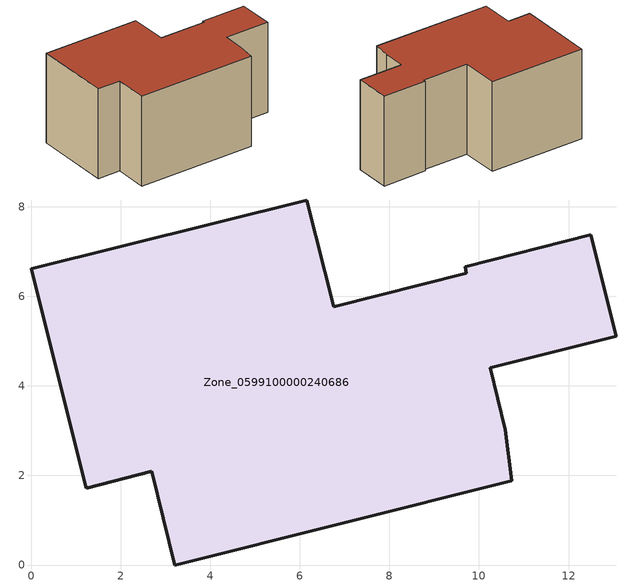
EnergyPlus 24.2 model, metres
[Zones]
Zone_0599100000240686
 floor ground (C_G): 12.5,7.37 13.07,5.11 10.25,4.41 10.59,3.02 10.73,1.88 3.21,0 2.69,2.09 1.23,1.72 0,6.62 6.16,8.15 6.76,5.77 9.72,6.51 9.69,6.66 z0
 wall outside (C_F): 6.16,8.15 0,6.62 1.23,1.72 2.69,2.09 3.21,0 10.73,1.88 10.59,3.02 10.25,4.41 13.07,5.11 12.5,7.37 9.69,6.66 9.72,6.51 6.76,5.77 6.16,8.15 z0:5.94
 roof outside (C_R): 10.25,4.41 13.07,5.11 12.5,7.37 9.69,6.66 9.72,6.51 6.76,5.77 6.16,8.15 0,6.62 1.23,1.72 2.69,2.09 3.21,0 10.73,1.88 10.59,3.02 z5.94
[BUILDING]
Pand.0599100000240686: North Axis=0; Terrain=City; Loads Convergence Tolerance Value=0.04; Temperature Convergence Tolerance Value=0.4; Solar Distribution=FullExterior; Maximum Number of Warmup Days=25; Minimum Number of Warmup Days=1
[Site:Location]
Rotterdam.The.Hague.AP_ZH_NLD Design_Conditions: Latitude=51.96; Longitude=4.45; Time Zone=1; Elevation=-4.5
[SITE:GROUNDTEMPERATURE:BUILDINGSURFACE]
18, 18, 18, 18, 18, 18, 18, 18, 18, 18, 18, 18
[MATERIAL] Thermal Absorptance=0.9; Solar Absorptance=0.7; Visible Absorptance=0.7
Name | Roughness | Thickness | Conductivity | Density | Specific Heat
G.TI.1965-1974 | MediumSmooth | 0.15 | 0.882353 | 540 | 1210
F.TI.1965-1974 | Rough | 0.3 | 0.697674 | 1920 | 840
R.TI.1965-1974 | MediumRough | 0.2 | 0.232558 | 1500 | 1000
[CONSTRUCTION]
C_G: G.TI.1965-1974
C_F: F.TI.1965-1974
C_R: R.TI.1965-1974
[ZONE]
Zone_0599100000240686: Type=1; Multiplier=1; Ceiling Height=Autocalculate; Volume=Autocalculate; Floor Area=autocalculate; Part of Total Floor Area=Yes
[ZONEINFILTRATION:DESIGNFLOWRATE]
Infil_Zone_0599100000240686: Zone or ZoneList or Space or SpaceList=Zone_0599100000240686; Schedule=AlwaysOn; Design Flow Rate Calculation Method=Flow/Area; Flow Rate per Floor Area=0.003; Constant Term Coefficient=1; Temperature Term Coefficient=0; Velocity Term Coefficient=0; Velocity Squared Term Coefficient=0
[HVACTEMPLATE:ZONE:IDEALLOADSAIRSYSTEM]
Zone_0599100000240686: Maximum Heating Supply Air Temperature=50; Minimum Cooling Supply Air Temperature=13; Maximum Heating Supply Air Humidity Ratio=0.0156; Minimum Cooling Supply Air Humidity Ratio=0.0077; Heating Limit=NoLimit; Cooling Limit=NoLimit; Dehumidification Control Type=ConstantSensibleHeatRatio; Cooling Sensible Heat Ratio=0.7; Dehumidification Setpoint=60; Humidification Control Type=None; Humidification Setpoint=30; Outdoor Air Method=None; Outdoor Air Flow Rate per Person=0.00944; Outdoor Air Flow Rate per Zone Floor Area=0; Outdoor Air Flow Rate per Zone=0; Demand Controlled Ventilation Type=None; Outdoor Air Economizer Type=NoEconomizer; Heat Recovery Type=None; Sensible Heat Recovery Effectiveness=0.7; Latent Heat Recovery Effectiveness=0.65
[ZONECONTROL:THERMOSTAT]
ThermostatControl_Zone_0599100000240686: Zone or ZoneList=Zone_0599100000240686; Control Type Schedule=DualSetpointControlType; Control 1=Thermostat_Zone_0599100000240686; Temperature Difference Between Cutout And Setpoint=0
[THERMOSTATSETPOINT:DUALSETPOINT]
Thermostat_Zone_0599100000240686: Heating Setpoint Temperature Schedule=HeatingSetpoint_Zone_0599100000240686; Cooling Setpoint Temperature Schedule=CoolingSetpoint_Zone_0599100000240686
[SCHEDULE:COMPACT]
HeatingSetpoint_Zone_0599100000240686: Through: 12/31, For: AllDays, Until: 24:00, 21
CoolingSetpoint_Zone_0599100000240686: Through: 12/31, For: AllDays, Until: 24:00, 24
DualSetpointControlType: Through: 12/31, For: AllDays, Until: 24:00, 4
AlwaysOn: Through: 12/31, For: AllDays, Until: 24:00, 1
